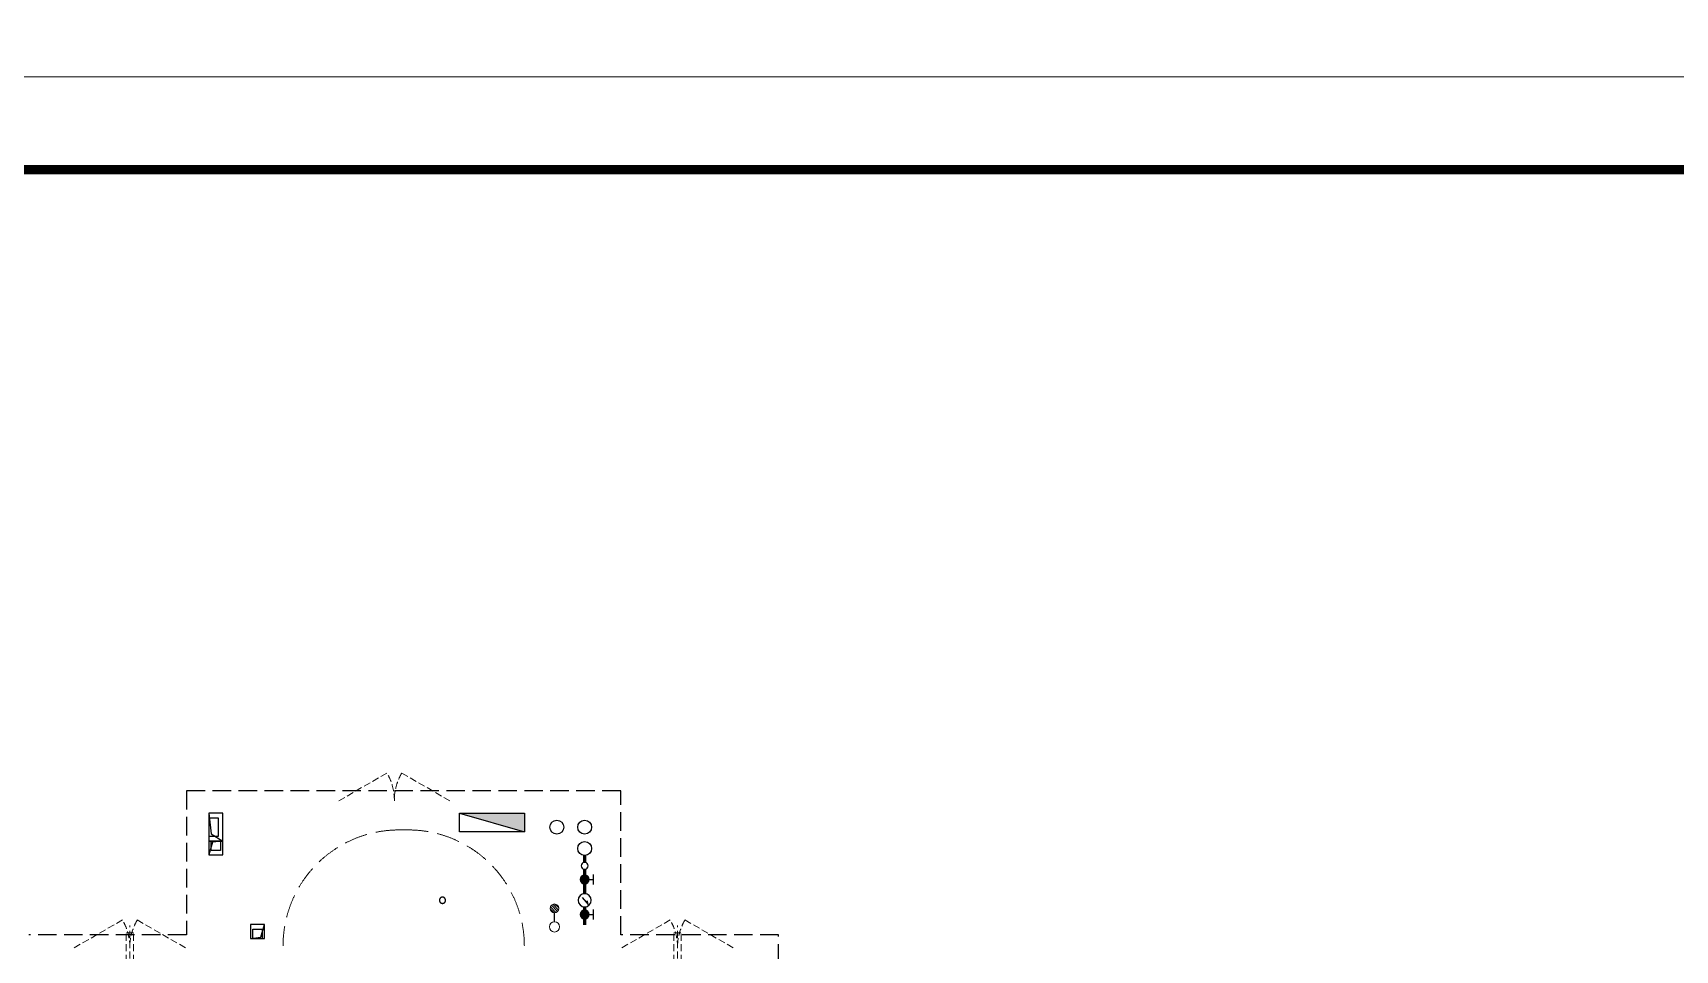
# Model space of a CAD drawing. Extents: x 3443499 to 7125205, y -1700016 to -264854.
# Drawn here: x 3697613 to 3715309, y -828079 to -818195 of the extents above; entities that cross this region are included whole.
import ezdxf

# ---------------------------------------------------------------- set-up
doc = ezdxf.new("R2010")
doc.units = 0
doc.header["$LTSCALE"] = 1000
doc.header["$MEASUREMENT"] = 0
for name, pattern in [('__DASH', [0.35, 0.25, -0.1]), ('DASH', [0.35, 0.25, -0.1]), ('HIDDEN', [0.375, 0.25, -0.125])]:
    doc.linetypes.add(name, pattern=pattern)
doc.layers.get('0').update_dxf_attribs({"linetype": 'CONTINUOUS'})
for name, color, linetype in [('!!电气', 1, 'CONTINUOUS'), ('!校对', 2, 'CONTINUOUS'), ('EQUIP_消火栓', 7, 'CONTINUOUS'), ('LVTRY', 252, 'CONTINUOUS'), ('VPIPE-凝结', 150, 'CONTINUOUS'), ('VPIPE-消防', 1, 'TG_X'), ('VPIPE-给水', 3, 'TG_J'), ('污水', 3, 'CONTINUOUS'), ('给水', 4, 'CONTINUOUS')]:
    doc.layers.add(name, color=color, linetype=linetype)
for name, color, linetype, lineweight in [('EQUIP_地漏', 7, 'CONTINUOUS', 18), ('STAIR', 252, 'CONTINUOUS', 20), ('VPIPE-废水', 31, 'TG_F', 18), ('WINDOW', 146, 'CONTINUOUS', 20), ('图框', 147, 'CONTINUOUS', 20), ('平面-空调室内机', 176, 'CONTINUOUS', 9), ('平面-空调预留孔', 252, 'CONTINUOUS', 15)]:
    doc.layers.add(name, color=color, linetype=linetype, lineweight=lineweight)
doc.styles.add('DIM_FONT', font='SIMPLEX', dxfattribs={"width": 0.7, "bigfont": 'GBCBIG'})
doc.styles.add('TG_LINETYPE', font='SIMPLEX', dxfattribs={"width": 0.8, "height": 3, "bigfont": 'HZTXT'})
doc.linetypes.add('TG_F', pattern='A,2,-0.3,["F",TG_LINETYPE,S=0.1,R=0,X=-0.23,Y=-0.15],0', length=2.3)
doc.linetypes.add('TG_J', pattern='A,2,-0.22,["J",TG_LINETYPE,S=0.1,R=0,X=-0.18,Y=-0.15],0', length=2.22)
doc.linetypes.add('TG_X', pattern='A,4,-0.3,["X",TG_LINETYPE,S=0.1,R=0,X=-0.23,Y=-0.15],0', length=4.3)

# ---------------------------------------------------------------- blocks, each defined once
blk = doc.blocks.new('A$C0A82355E')
at = {"layer": '!!电气'}
for p, q in [((0, 300), (-150, 300)), ((-150, 300), (-150, 0)), ((-27, 223), (-150, 300)), ((-100, 50), (-100, 250)), ((-100, 250), (0, 250)), ((0, 0), (-27, 223)), ((0, 0), (0, 300)), ((-150, 0), (0, 0)), ((0, 50), (-100, 50))]:
    blk.add_line(p, q, dxfattribs=at)
blk = doc.blocks.new('A$C04F44ECC')
at = {"layer": '!!电气'}
for p, q in [((0, 0), (-300, 0)), ((-300, 0), (-300, -300)), ((-250, -200), (-250, 0)), ((0, 0), (-223, -27)), ((-50, 0), (-50, -200)), ((0, -300), (0, 0)), ((-223, -27), (-300, -300)), ((-300, -300), (0, -300)), ((-50, -200), (-250, -200))]:
    blk.add_line(p, q, dxfattribs=at)
blk = doc.blocks.new('$TwtSys$00000434')
at = {"color": 252}
for p, q in [((-0.5, 0.5), (-0.5, -0.5)), ((-0.5, -0.5), (0.5, 0.5)), ((0.5, 0.5), (-0.5, 0.5)), ((0.5, -0.5), (0.5, 0.5)), ((-0.5, -0.5), (0.5, -0.5))]:
    blk.add_line(p, q, dxfattribs=at)
blk.add_solid([(0.5, -0.5), (0.5, 0.5), (-0.5, -0.5)], dxfattribs=at)
blk = doc.blocks.new('A$C2705576B')
at = {"layer": '给水'}
h = blk.add_hatch(color=252, dxfattribs=at)
edge = h.paths.add_edge_path()
edge.add_arc((417, -1741), 47.2, 0, 360)
h = blk.add_hatch(color=252, dxfattribs=at)
edge = h.paths.add_edge_path()
edge.add_arc((795, -1741), 47.2, 0, 360)
at = {"layer": '给水', "color": 252}
for p, q in [((363, -1645), (472, -1645)), ((417, -1741), (417, -1645)), ((601, -1768), (525, -1704)), ((525, -1704), (564, -1715)), ((740, -1645), (849, -1645)), ((795, -1741), (795, -1645))]:
    blk.add_line(p, q, dxfattribs=at)
at = {"layer": '给水', "color": 252, "const_width": 35.4}
for points in [[(499, -1741), (302, -1741)], [(903, -1741), (641, -1741)], [(1053, -1741), (978, -1741)]]:
    blk.add_lwpolyline(points, dxfattribs=at)
at = {"layer": '给水', "color": 252}
for centre, radius in [((417, -1741), 47.2), ((570, -1741), 70.8), ((795, -1741), 47.2), ((941, -1741), 37.5)]:
    blk.add_circle(centre, radius, dxfattribs=at)
blk = doc.blocks.new('$TwtSys$00000141')
at = {"color": 1}
for p, q in [((-47, 4), (-5, 46)), ((-47, 4), (-5, 46)), ((-44, -18), (18, 44)), ((-44, -18), (18, 44)), ((-33, -33), (33, 33)), ((-33, -33), (33, 33)), ((-16, -44), (44, 16)), ((-16, -44), (44, 16)), ((6, -46), (46, -6)), ((6, -46), (46, -6))]:
    blk.add_line(p, q, dxfattribs=at)
blk.add_circle((0, 0), 47, dxfattribs=at)
blk.add_circle((0, 0), 47, dxfattribs=at)
blk = doc.blocks.new('dongkong')
at = {"layer": '平面-空调预留孔', "color": 8, "linetype": 'HIDDEN', "ltscale": 0.3}
for p, q in [((-603836, 210821), (-603836, 210511)), ((-603836, 210821), (-603756, 210821)), ((-603796, 210900), (-603796, 210431)), ((-603756, 210821), (-603756, 210511))]:
    blk.add_line(p, q, dxfattribs=at)
blk.add_lwpolyline([(-603756, 210511), (-603836, 210511)], dxfattribs=at)
blk = doc.blocks.new('A$C25274923')
at = {"color": 252, "linetype": 'DASH', "ltscale": 0.8}
for p, q in [((16040, 14190), (11360, 14190)), ((11360, 14190), (11360, 12640)), ((16040, 12640), (16040, 14190)), ((11360, 12640), (9660, 12640)), ((17740, 12640), (16040, 12640)), ((17740, 12340), (17740, 12640))]:
    blk.add_line(p, q, dxfattribs=at)
at = {"color": 252, "linetype": '__DASH'}
for start, end in [(90, 270), (270, 90)]:
    blk.add_arc((14118, 13012), 33.3, start, end, dxfattribs=at)
at = {"layer": 'STAIR', "color": 252, "linetype": 'DASH'}
blk.add_lwpolyline([(12400, 12520, -0.414214), (13650, 13770), (13750, 13770, -0.414214), (15000, 12520)], format="xyb", dxfattribs=at)
at = {"layer": 'VPIPE-凝结', "color": 252}
blk.add_line((15325, 12780), (15325, 12878), dxfattribs=at)
at = {"layer": 'VPIPE-废水', "color": 252}
blk.add_circle((15325, 12725), 55, dxfattribs=at)
at = {"layer": 'VPIPE-消防', "color": 252, "linetype": 'Continuous'}
blk.add_circle((15350, 13800), 75, dxfattribs=at)
at = {"layer": 'VPIPE-给水', "color": 252, "linetype": 'Continuous'}
for centre in [(15650, 13800), (15650, 13570)]:
    blk.add_circle(centre, 75, dxfattribs=at)
at = {"layer": 'WINDOW', "color": 252, "linetype": 'DASH', "ltscale": 0.3}
for points in [[(13000, 14083), (13520, 14383, -0.131652), (13600, 14083)], [(14198, 14083), (13679, 14383, 0.131652), (13598, 14083)], [(10150, 12500), (10670, 12800, -0.131652), (10750, 12500)], [(11348, 12500), (10829, 12800, 0.131652), (10748, 12500)], [(16052, 12500), (16571, 12800, -0.131652), (16652, 12500)], [(17250, 12500), (16730, 12800, 0.131652), (16650, 12500)]]:
    blk.add_lwpolyline(points, format="xyb", dxfattribs=at)
at = {"layer": 'EQUIP_地漏', "color": 252, "xscale": -1, "rotation": 359.999999999891}
blk.add_blockref('$TwtSys$00000141', (15325, 12925), dxfattribs=at)
at = {"layer": 'EQUIP_消火栓', "color": 252, "xscale": -700, "yscale": 200, "zscale": 700, "rotation": 180}
blk.add_blockref('$TwtSys$00000434', (14650, 13850), dxfattribs=at)
at = {"layer": '平面-空调室内机', "color": 252, "ltscale": 0.3, "xscale": -1, "rotation": 180}
blk.add_blockref('dongkong', (614546, 223171), dxfattribs=at)
at = {"layer": '平面-空调室内机', "color": 252, "ltscale": 0.3, "rotation": 180}
blk.add_blockref('dongkong', (-587146, 223171), dxfattribs=at)
at = {"layer": '污水', "color": 252, "xscale": -1, "rotation": 269.999999999891}
blk.add_blockref('A$C2705576B', (17391, 12442), dxfattribs=at)
at = {"layer": 'LVTRY', "color": 252, "style": 'DIM_FONT', "text_generation_flag": 4, "width": 0.8, "flags": 9}
for tag, p in [('XSIZE', (10837, 12299)), ('YSIZE', (10837, 12299)), ('XSIZE', (38237, 12299)), ('YSIZE', (38237, 12299)), ('XSIZE', (38238, 12299)), ('YSIZE', (38238, 12299))]:
    blk.add_attdef(tag, p, '', height=0.5, rotation=90, dxfattribs=at)
at = {"layer": 'LVTRY', "color": 252, "style": 'DIM_FONT', "width": 0.8, "flags": 9}
for tag, p in [('XSIZE', (16563, 12299)), ('YSIZE', (16563, 12299)), ('XSIZE', (43963, 12299)), ('YSIZE', (43963, 12299)), ('XSIZE', (43963, 12299)), ('YSIZE', (43963, 12299))]:
    blk.add_attdef(tag, p, '', height=0.5, rotation=90, dxfattribs=at)

msp = doc.modelspace()

# ---------------------------------------------------------------- linework, layer by layer
at = {"layer": '图框'}
for points in [[(3676006.7, -759270.3), (3760106.7, -759270.3), (3760106.7, -818670.3), (3676006.7, -818670.3)], [(3676006.7, -818670.3), (3760106.7, -818670.3), (3760106.7, -878070.3), (3676006.7, -878070.3)], [(3676006.7, -818670.3), (3760106.7, -818670.3), (3760106.7, -878070.3), (3676006.7, -878070.3)]]:
    msp.add_lwpolyline(points, close=True, dxfattribs=at)
at = {"layer": '图框', "const_width": 100}
msp.add_lwpolyline([(3759106.7, -877070.3), (3759106.7, -819670.3), (3678506.7, -819670.3), (3678506.7, -877070.3)], close=True, dxfattribs=at)

# ---------------------------------------------------------------- block references
at = {"layer": '!!电气', "color": 2, "rotation": 180.0000004656574}
msp.add_blockref('A$C0A82355E', (3699509.1, -826603.4), dxfattribs=at)
at = {"xscale": 0.5, "yscale": 0.5, "zscale": 0.5}
msp.add_blockref('A$C04F44ECC', (3699659, -826903.4), dxfattribs=at)
at = {"xscale": 0.5, "yscale": 0.5, "zscale": 0.5, "rotation": 180.00000009087}
msp.add_blockref('A$C04F44ECC', (3699959, -827953.4), dxfattribs=at)

# ---------------------------------------------------------------- next in the draw order: block references
at = {"layer": '!校对'}
msp.add_blockref('A$C25274923', (3687909.1, -840553.4), dxfattribs=at)

doc.saveas('drawing.dxf')
